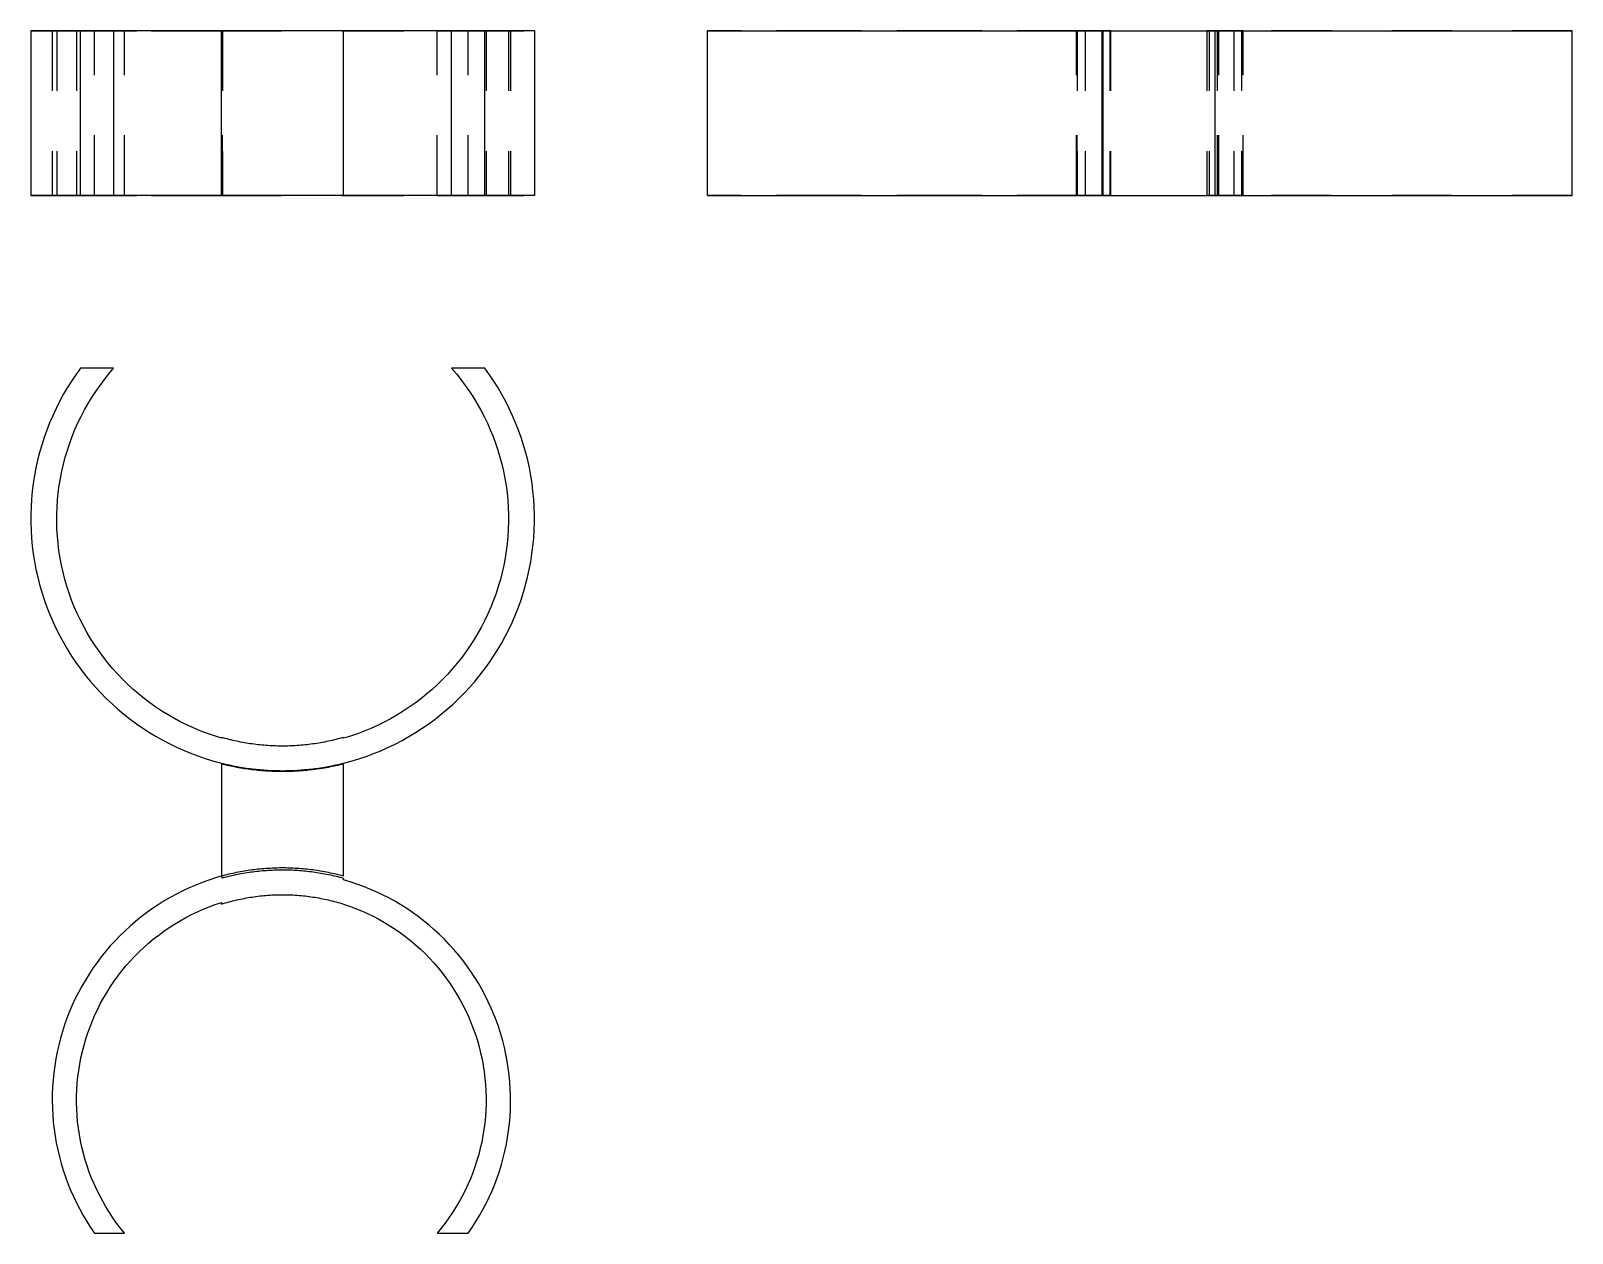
# Model space of a CAD drawing. Extents: x 0 to 2.56, y 0 to 2.
import ezdxf

# ---------------------------------------------------------------- set-up
doc = ezdxf.new("R2010")
doc.units = 0
doc.linetypes.add('HIDDEN', pattern=[0.071875, 0.047941, -0.023934])
for name, color, linetype in [('FRONT', 7, 'CONTINUOUS'), ('FRONT_HID', 7, 'HIDDEN'), ('LEFT', 7, 'CONTINUOUS'), ('LEFT_HID', 7, 'HIDDEN'), ('TOP', 7, 'CONTINUOUS')]:
    doc.layers.add(name, color=color, linetype=linetype)

msp = doc.modelspace()

# ---------------------------------------------------------------- linework, layer by layer
at = {"layer": 'FRONT'}
for p, q in [((0.082465, 1.998438), (0, 1.998438)), ((0, 1.998438), (0, 1.725)), ((0.082465, 1.725), (0.082465, 1.998438)), ((0.137728, 1.998438), (0.082465, 1.998438)), ((0.31684, 1.998438), (0.137728, 1.998438)), ((0.137728, 1.725), (0.137728, 1.998438)), ((0.519965, 1.998438), (0.31684, 1.998438)), ((0.31684, 1.725), (0.31684, 1.998438)), ((0.69957, 1.998438), (0.519965, 1.998438)), ((0.519965, 1.725), (0.519965, 1.998438)), ((0.519965, 1.725), (0.519965, 1.998438)), ((0.754833, 1.998438), (0.69957, 1.998438)), ((0.69957, 1.725), (0.69957, 1.998438)), ((0.754833, 1.725), (0.754833, 1.998438)), ((0.837298, 1.998438), (0.754833, 1.998438)), ((0.837298, 1.998438), (0.837298, 1.725)), ((0.082465, 1.725), (0, 1.725)), ((0.137728, 1.725), (0.082465, 1.725)), ((0.31684, 1.725), (0.137728, 1.725)), ((0.519965, 1.725), (0.31684, 1.725)), ((0.69957, 1.725), (0.519965, 1.725)), ((0.754833, 1.725), (0.69957, 1.725)), ((0.837298, 1.725), (0.754833, 1.725))]:
    msp.add_line(p, q, dxfattribs=at)
at = {"layer": 'FRONT_HID', "linetype": 'HIDDEN'}
for p, q in [((0, 1.998438), (0.31684, 1.998438)), ((0.318402, 1.998438), (0.035568, 1.998438)), ((0.035568, 1.998438), (0.105902, 1.998438)), ((0.035568, 1.998438), (0.035568, 1.725)), ((0.137728, 1.998438), (0.043131, 1.998438)), ((0.043131, 1.998438), (0.137728, 1.998438)), ((0.043131, 1.998438), (0.043131, 1.725)), ((0.155902, 1.998438), (0.076028, 1.998438)), ((0.076028, 1.998438), (0.31684, 1.998438)), ((0.076028, 1.998438), (0.076028, 1.725)), ((0.105902, 1.998438), (0.155902, 1.998438)), ((0.105902, 1.725), (0.105902, 1.998438)), ((0.155902, 1.725), (0.155902, 1.998438)), ((0.31684, 1.998438), (0.519965, 1.998438)), ((0.31684, 1.998438), (0.318402, 1.998438)), ((0.318402, 1.998438), (0.31684, 1.998438)), ((0.31684, 1.998438), (0.519965, 1.998438)), ((0.317333, 1.998438), (0.31684, 1.998438)), ((0.31684, 1.998438), (0.317333, 1.998438)), ((0.519965, 1.998438), (0.318402, 1.998438)), ((0.318402, 1.998438), (0.318402, 1.725)), ((0.318402, 1.725), (0.318402, 1.998438)), ((0.519965, 1.998438), (0.756858, 1.998438)), ((0.797615, 1.998438), (0.519965, 1.998438)), ((0.519965, 1.998438), (0.837298, 1.998438)), ((0.756858, 1.998438), (0.675393, 1.998438)), ((0.675393, 1.725), (0.675393, 1.998438)), ((0.675393, 1.998438), (0.727202, 1.998438)), ((0.69957, 1.998438), (0.794168, 1.998438)), ((0.794168, 1.998438), (0.69957, 1.998438)), ((0.727202, 1.725), (0.727202, 1.998438)), ((0.727202, 1.998438), (0.797615, 1.998438)), ((0.756858, 1.998438), (0.756858, 1.725)), ((0.794168, 1.998438), (0.794168, 1.725)), ((0.797615, 1.998438), (0.797615, 1.725)), ((0, 1.725), (0.31684, 1.725)), ((0.318402, 1.725), (0.035568, 1.725)), ((0.035568, 1.725), (0.105902, 1.725)), ((0.137728, 1.725), (0.043131, 1.725)), ((0.043131, 1.725), (0.137728, 1.725)), ((0.155902, 1.725), (0.076028, 1.725)), ((0.076028, 1.725), (0.31684, 1.725)), ((0.105902, 1.725), (0.155902, 1.725)), ((0.31684, 1.725), (0.519965, 1.725)), ((0.31684, 1.725), (0.318402, 1.725)), ((0.318402, 1.725), (0.31684, 1.725)), ((0.31684, 1.725), (0.519965, 1.725)), ((0.317333, 1.725), (0.31684, 1.725)), ((0.31684, 1.725), (0.317333, 1.725)), ((0.519965, 1.725), (0.318402, 1.725)), ((0.519965, 1.725), (0.756858, 1.725)), ((0.797615, 1.725), (0.519965, 1.725)), ((0.519965, 1.725), (0.837298, 1.725)), ((0.756858, 1.725), (0.675393, 1.725)), ((0.675393, 1.725), (0.727202, 1.725)), ((0.69957, 1.725), (0.794168, 1.725)), ((0.794168, 1.725), (0.69957, 1.725)), ((0.727202, 1.725), (0.797615, 1.725))]:
    msp.add_line(p, q, dxfattribs=at)
at = {"layer": 'LEFT'}
for p, q in [((1.124798, 1.998438), (1.780924, 1.998438)), ((1.124798, 1.725), (1.124798, 1.998438)), ((1.780924, 1.998438), (1.780924, 1.725)), ((1.780924, 1.998438), (1.781048, 1.998438)), ((1.781048, 1.998438), (1.782529, 1.998438)), ((1.781048, 1.725), (1.781048, 1.998438)), ((1.782529, 1.725), (1.782529, 1.998438)), ((1.782529, 1.998438), (1.968548, 1.998438)), ((1.968548, 1.998438), (2.562298, 1.998438)), ((1.968548, 1.725), (1.968548, 1.998438)), ((2.562298, 1.725), (2.562298, 1.998438)), ((1.124798, 1.725), (1.780924, 1.725)), ((1.780924, 1.725), (1.781048, 1.725)), ((1.781048, 1.725), (1.782529, 1.725)), ((1.782529, 1.725), (1.968548, 1.725)), ((1.968548, 1.725), (2.562298, 1.725))]:
    msp.add_line(p, q, dxfattribs=at)
at = {"layer": 'LEFT_HID', "linetype": 'HIDDEN'}
for p, q in [((1.781048, 1.998438), (1.124798, 1.998438)), ((1.124798, 1.998438), (1.739601, 1.998438)), ((1.739459, 1.998438), (1.124798, 1.998438)), ((1.739601, 1.998438), (1.738285, 1.998438)), ((1.738285, 1.998438), (1.752714, 1.998438)), ((1.752714, 1.998438), (1.738285, 1.998438)), ((1.738285, 1.998438), (1.739459, 1.998438)), ((1.738285, 1.725), (1.738285, 1.998438)), ((1.738285, 1.725), (1.738285, 1.998438)), ((1.739601, 1.998438), (1.739459, 1.998438)), ((1.739459, 1.998438), (1.739459, 1.725)), ((1.739459, 1.998438), (1.780924, 1.998438)), ((1.739601, 1.998438), (1.781048, 1.998438)), ((1.781048, 1.998438), (1.739601, 1.998438)), ((1.739601, 1.725), (1.739601, 1.998438)), ((1.752714, 1.998438), (1.752714, 1.725)), ((1.793575, 1.998438), (1.781048, 1.998438)), ((1.782529, 1.998438), (1.795055, 1.998438)), ((1.795055, 1.998438), (1.782529, 1.998438)), ((1.782529, 1.998438), (1.793575, 1.998438)), ((1.793575, 1.998438), (1.793575, 1.725)), ((1.795055, 1.998438), (1.795055, 1.725)), ((1.968548, 1.998438), (1.954754, 1.998438)), ((1.954754, 1.998438), (1.968548, 1.998438)), ((1.954754, 1.998438), (1.954754, 1.725)), ((1.97266, 1.998438), (1.958866, 1.998438)), ((1.958866, 1.998438), (1.972231, 1.998438)), ((1.958866, 1.998438), (1.958866, 1.725)), ((1.972231, 1.998438), (1.968548, 1.998438)), ((2.012298, 1.998438), (1.972231, 1.998438)), ((1.972231, 1.998438), (1.972231, 1.725)), ((1.972231, 1.998438), (1.97266, 1.998438)), ((1.975127, 1.998438), (1.97266, 1.998438)), ((1.97266, 1.725), (1.97266, 1.998438)), ((1.97266, 1.998438), (2.012789, 1.998438)), ((2.562298, 1.998438), (1.975127, 1.998438)), ((2.015423, 1.998438), (1.975127, 1.998438)), ((1.975127, 1.725), (1.975127, 1.998438)), ((2.015423, 1.998438), (1.99972, 1.998438)), ((1.99972, 1.998438), (2.015423, 1.998438)), ((1.99972, 1.998438), (1.99972, 1.725)), ((2.012789, 1.998438), (2.012298, 1.998438)), ((2.012789, 1.998438), (2.012789, 1.725)), ((2.012789, 1.998438), (2.015423, 1.998438)), ((2.562298, 1.998438), (2.012789, 1.998438)), ((2.015423, 1.998438), (2.562298, 1.998438)), ((2.015423, 1.725), (2.015423, 1.998438)), ((2.015423, 1.725), (2.015423, 1.998438)), ((1.781048, 1.725), (1.124798, 1.725)), ((1.124798, 1.725), (1.739601, 1.725)), ((1.739459, 1.725), (1.124798, 1.725)), ((1.739601, 1.725), (1.738285, 1.725)), ((1.738285, 1.725), (1.752714, 1.725)), ((1.752714, 1.725), (1.738285, 1.725)), ((1.738285, 1.725), (1.739459, 1.725)), ((1.739601, 1.725), (1.739459, 1.725)), ((1.739459, 1.725), (1.780924, 1.725)), ((1.739601, 1.725), (1.781048, 1.725)), ((1.781048, 1.725), (1.739601, 1.725)), ((1.793575, 1.725), (1.781048, 1.725)), ((1.782529, 1.725), (1.795055, 1.725)), ((1.795055, 1.725), (1.782529, 1.725)), ((1.782529, 1.725), (1.793575, 1.725)), ((1.968548, 1.725), (1.954754, 1.725)), ((1.954754, 1.725), (1.968548, 1.725)), ((1.97266, 1.725), (1.958866, 1.725)), ((1.958866, 1.725), (1.972231, 1.725)), ((1.972231, 1.725), (1.968548, 1.725)), ((2.012298, 1.725), (1.972231, 1.725)), ((1.972231, 1.725), (1.97266, 1.725)), ((1.975127, 1.725), (1.97266, 1.725)), ((1.97266, 1.725), (2.012789, 1.725)), ((2.562298, 1.725), (1.975127, 1.725)), ((2.015423, 1.725), (1.975127, 1.725)), ((2.015423, 1.725), (1.99972, 1.725)), ((1.99972, 1.725), (2.015423, 1.725)), ((2.012789, 1.725), (2.012298, 1.725)), ((2.012789, 1.725), (2.015423, 1.725)), ((2.562298, 1.725), (2.012789, 1.725)), ((2.015423, 1.725), (2.562298, 1.725))]:
    msp.add_line(p, q, dxfattribs=at)
at = {"layer": 'TOP'}
for p, q in [((0.082417, 1.4375), (0.074805, 1.426894)), ((0.13768, 1.4375), (0.082417, 1.4375)), ((0.129828, 1.428293), (0.13768, 1.4375)), ((0.754785, 1.4375), (0.699522, 1.4375)), ((0.699522, 1.4375), (0.707379, 1.428286)), ((0.762402, 1.426887), (0.754785, 1.4375)), ((0.067528, 1.416056), (0.060591, 1.404997)), ((0.074805, 1.426894), (0.067528, 1.416056)), ((0.115026, 1.40915), (0.122274, 1.418839)), ((0.122274, 1.418839), (0.129828, 1.428293)), ((0.707379, 1.428286), (0.714938, 1.418826)), ((0.714938, 1.418826), (0.722191, 1.40913)), ((0.769684, 1.416042), (0.762402, 1.426887)), ((0.776624, 1.404976), (0.769684, 1.416042)), ((0.054002, 1.393727), (0.047768, 1.382257)), ((0.060591, 1.404997), (0.054002, 1.393727)), ((0.095187, 1.378763), (0.101475, 1.389101)), ((0.101475, 1.389101), (0.108091, 1.399234)), ((0.108091, 1.399234), (0.115026, 1.40915)), ((0.722191, 1.40913), (0.72913, 1.399207)), ((0.72913, 1.399207), (0.735749, 1.389067)), ((0.735749, 1.389067), (0.74204, 1.378721)), ((0.783216, 1.393698), (0.776624, 1.404976)), ((0.789453, 1.382221), (0.783216, 1.393698)), ((0.036385, 1.358763), (0.031248, 1.346761)), ((0.041893, 1.370598), (0.036385, 1.358763)), ((0.047768, 1.382257), (0.041893, 1.370598)), ((0.083615, 1.357511), (0.089232, 1.368229)), ((0.089232, 1.368229), (0.095187, 1.378763)), ((0.74204, 1.378721), (0.747998, 1.368179)), ((0.747998, 1.368179), (0.753616, 1.357453)), ((0.79533, 1.370555), (0.789453, 1.382221)), ((0.800841, 1.358711), (0.79533, 1.370555)), ((0.805979, 1.346702), (0.800841, 1.358711)), ((0.026487, 1.334606), (0.022107, 1.322308)), ((0.031248, 1.346761), (0.026487, 1.334606)), ((0.068858, 1.324357), (0.073424, 1.335564)), ((0.073424, 1.335564), (0.078344, 1.346619)), ((0.078344, 1.346619), (0.083615, 1.357511)), ((0.753616, 1.357453), (0.758889, 1.346552)), ((0.758889, 1.346552), (0.763811, 1.335489)), ((0.763811, 1.335489), (0.768377, 1.324274)), ((0.810741, 1.334538), (0.805979, 1.346702)), ((0.815122, 1.322231), (0.810741, 1.334538)), ((0.018112, 1.309879), (0.014506, 1.297332)), ((0.022107, 1.322308), (0.018112, 1.309879)), ((0.060812, 1.301536), (0.064653, 1.313011)), ((0.064653, 1.313011), (0.068858, 1.324357)), ((0.768377, 1.324274), (0.772582, 1.312918)), ((0.772582, 1.312918), (0.776423, 1.301435)), ((0.819117, 1.309794), (0.815122, 1.322231)), ((0.822722, 1.297239), (0.819117, 1.309794)), ((0.011292, 1.284679), (0.008474, 1.271932)), ((0.014506, 1.297332), (0.011292, 1.284679)), ((0.054238, 1.278248), (0.057339, 1.289944)), ((0.057339, 1.289944), (0.060812, 1.301536)), ((0.776423, 1.301435), (0.779895, 1.289834)), ((0.779895, 1.289834), (0.782994, 1.278129)), ((0.825935, 1.284577), (0.822722, 1.297239)), ((0.828751, 1.271822), (0.825935, 1.284577)), ((0.006054, 1.259104), (0.004036, 1.246206)), ((0.008474, 1.271932), (0.006054, 1.259104)), ((0.049163, 1.254587), (0.051512, 1.266458)), ((0.051512, 1.266458), (0.054238, 1.278248)), ((0.782994, 1.278129), (0.785718, 1.26633)), ((0.785718, 1.26633), (0.788064, 1.254451)), ((0.831169, 1.258985), (0.828751, 1.271822)), ((0.833185, 1.246078), (0.831169, 1.258985)), ((0.002419, 1.233252), (0.001207, 1.220254)), ((0.004036, 1.246206), (0.002419, 1.233252)), ((0.044406, 1.218611), (0.045609, 1.230652)), ((0.045609, 1.230652), (0.047195, 1.242648)), ((0.047195, 1.242648), (0.049163, 1.254587)), ((0.788064, 1.254451), (0.790029, 1.242503)), ((0.790029, 1.242503), (0.791612, 1.230498)), ((0.791612, 1.230498), (0.79281, 1.218448)), ((0.834798, 1.233116), (0.833185, 1.246078)), ((0.836007, 1.220109), (0.834798, 1.233116)), ((0.000401, 1.207224), (0, 1.194175)), ((0.001207, 1.220254), (0.000401, 1.207224)), ((0.043157, 1.194445), (0.043588, 1.206538)), ((0.043588, 1.206538), (0.044406, 1.218611)), ((0.79281, 1.218448), (0.793623, 1.206367)), ((0.793623, 1.206367), (0.794049, 1.194266)), ((0.836809, 1.207071), (0.836007, 1.220109)), ((0.837205, 1.194014), (0.836809, 1.207071)), ((0, 1.194175), (0.000006, 1.181121)), ((0.000006, 1.181121), (0.000419, 1.168072)), ((0.043111, 1.182344), (0.043157, 1.194445)), ((0.043452, 1.170248), (0.043111, 1.182344)), ((0.794089, 1.182157), (0.793742, 1.170053)), ((0.794049, 1.194266), (0.794089, 1.182157)), ((0.836776, 1.167895), (0.837194, 1.180951)), ((0.837194, 1.180951), (0.837205, 1.194014)), ((0.000419, 1.168072), (0.001237, 1.155043)), ((0.001237, 1.155043), (0.002461, 1.142046)), ((0.044178, 1.158169), (0.043452, 1.170248)), ((0.04529, 1.14612), (0.044178, 1.158169)), ((0.793009, 1.157966), (0.79189, 1.145909)), ((0.793742, 1.170053), (0.793009, 1.157966)), ((0.83472, 1.141853), (0.835951, 1.154858)), ((0.835951, 1.154858), (0.836776, 1.167895)), ((0.002461, 1.142046), (0.00409, 1.129093)), ((0.00409, 1.129093), (0.006121, 1.116198)), ((0.046786, 1.134112), (0.04529, 1.14612)), ((0.048664, 1.122158), (0.046786, 1.134112)), ((0.790386, 1.133894), (0.7885, 1.121933)), ((0.79189, 1.145909), (0.790386, 1.133894)), ((0.831046, 1.115991), (0.833084, 1.128893)), ((0.833084, 1.128893), (0.83472, 1.141853)), ((0.006121, 1.116198), (0.008552, 1.103371)), ((0.008552, 1.103371), (0.011382, 1.090627)), ((0.050923, 1.11027), (0.048664, 1.122158)), ((0.05356, 1.09846), (0.050923, 1.11027)), ((0.786232, 1.110039), (0.783585, 1.098222)), ((0.7885, 1.121933), (0.786232, 1.110039)), ((0.825768, 1.090407), (0.828606, 1.103158)), ((0.828606, 1.103158), (0.831046, 1.115991)), ((0.011382, 1.090627), (0.014607, 1.077977)), ((0.014607, 1.077977), (0.018225, 1.065433)), ((0.056573, 1.086741), (0.05356, 1.09846)), ((0.059958, 1.075123), (0.056573, 1.086741)), ((0.780563, 1.086497), (0.777167, 1.074874)), ((0.783585, 1.098222), (0.780563, 1.086497)), ((0.818907, 1.065202), (0.822534, 1.077751)), ((0.822534, 1.077751), (0.825768, 1.090407)), ((0.018225, 1.065433), (0.022231, 1.053009)), ((0.022231, 1.053009), (0.026623, 1.040715)), ((0.063713, 1.06362), (0.059958, 1.075123)), ((0.067832, 1.052242), (0.063713, 1.06362)), ((0.072313, 1.041001), (0.067832, 1.052242)), ((0.769272, 1.051983), (0.76478, 1.040738)), ((0.773402, 1.063365), (0.769272, 1.051983)), ((0.777167, 1.074874), (0.773402, 1.063365)), ((0.810489, 1.040473), (0.814891, 1.052772)), ((0.814891, 1.052772), (0.818907, 1.065202)), ((0.026623, 1.040715), (0.031395, 1.028564)), ((0.031395, 1.028564), (0.036543, 1.016567)), ((0.07715, 1.029909), (0.072313, 1.041001)), ((0.082339, 1.018978), (0.07715, 1.029909)), ((0.759931, 1.029642), (0.75473, 1.018707)), ((0.76478, 1.040738), (0.759931, 1.029642)), ((0.800547, 1.016316), (0.805706, 1.028317)), ((0.805706, 1.028317), (0.810489, 1.040473)), ((0.036543, 1.016567), (0.042063, 1.004736)), ((0.042063, 1.004736), (0.047948, 0.993083)), ((0.087874, 1.008217), (0.082339, 1.018978)), ((0.09375, 0.997639), (0.087874, 1.008217)), ((0.749182, 1.007944), (0.743294, 0.997363)), ((0.75473, 1.018707), (0.749182, 1.007944)), ((0.789119, 0.992826), (0.795016, 1.004482)), ((0.795016, 1.004482), (0.800547, 1.016316)), ((0.047948, 0.993083), (0.054193, 0.981619)), ((0.054193, 0.981619), (0.060793, 0.970356)), ((0.09996, 0.987253), (0.09375, 0.997639)), ((0.106499, 0.977071), (0.09996, 0.987253)), ((0.11336, 0.967103), (0.106499, 0.977071)), ((0.730518, 0.976793), (0.723644, 0.966825)), ((0.73707, 0.986976), (0.730518, 0.976793)), ((0.743294, 0.997363), (0.73707, 0.986976)), ((0.776251, 0.970093), (0.782862, 0.981359)), ((0.782862, 0.981359), (0.789119, 0.992826)), ((0.060793, 0.970356), (0.067739, 0.959303)), ((0.067739, 0.959303), (0.075027, 0.948471)), ((0.075027, 0.948471), (0.082648, 0.937872)), ((0.120535, 0.957359), (0.11336, 0.967103)), ((0.128017, 0.94785), (0.120535, 0.957359)), ((0.716456, 0.957081), (0.708959, 0.947571)), ((0.723644, 0.966825), (0.716456, 0.957081)), ((0.754357, 0.937607), (0.761991, 0.948206)), ((0.761991, 0.948206), (0.769291, 0.959039)), ((0.769291, 0.959039), (0.776251, 0.970093)), ((0.082648, 0.937872), (0.090596, 0.927516)), ((0.090596, 0.927516), (0.098863, 0.917412)), ((0.135799, 0.938583), (0.128017, 0.94785)), ((0.143873, 0.92957), (0.135799, 0.938583)), ((0.152231, 0.920819), (0.143873, 0.92957)), ((0.693075, 0.929295), (0.684703, 0.920546)), ((0.701163, 0.938306), (0.693075, 0.929295)), ((0.708959, 0.947571), (0.701163, 0.938306)), ((0.738116, 0.917147), (0.746396, 0.92725)), ((0.746396, 0.92725), (0.754357, 0.937607)), ((0.098863, 0.917412), (0.10744, 0.90757)), ((0.10744, 0.90757), (0.116319, 0.898)), ((0.116319, 0.898), (0.125493, 0.888712)), ((0.160863, 0.912339), (0.152231, 0.920819)), ((0.169762, 0.90414), (0.160863, 0.912339)), ((0.178918, 0.896228), (0.169762, 0.90414)), ((0.667142, 0.903874), (0.657972, 0.895967)), ((0.676056, 0.91207), (0.667142, 0.903874)), ((0.684703, 0.920546), (0.676056, 0.91207)), ((0.711445, 0.888452), (0.720632, 0.897738)), ((0.720632, 0.897738), (0.729525, 0.907306)), ((0.729525, 0.907306), (0.738116, 0.917147)), ((0.125493, 0.888712), (0.134951, 0.879713)), ((0.134951, 0.879713), (0.144684, 0.871014)), ((0.188322, 0.888613), (0.178918, 0.896228)), ((0.197964, 0.881302), (0.188322, 0.888613)), ((0.207835, 0.874302), (0.197964, 0.881302)), ((0.217924, 0.867621), (0.207835, 0.874302)), ((0.629011, 0.874058), (0.618907, 0.867384)), ((0.638896, 0.881051), (0.629011, 0.874058)), ((0.648553, 0.888357), (0.638896, 0.881051)), ((0.657972, 0.895967), (0.648553, 0.888357)), ((0.692225, 0.87076), (0.701973, 0.879456)), ((0.701973, 0.879456), (0.711445, 0.888452)), ((0.144684, 0.871014), (0.154684, 0.862622)), ((0.154684, 0.862622), (0.16494, 0.854545)), ((0.16494, 0.854545), (0.175443, 0.846791)), ((0.175443, 0.846791), (0.186183, 0.839369)), ((0.228221, 0.861265), (0.217924, 0.867621)), ((0.238716, 0.855241), (0.228221, 0.861265)), ((0.249398, 0.849555), (0.238716, 0.855241)), ((0.260256, 0.844214), (0.249398, 0.849555)), ((0.587391, 0.849344), (0.576519, 0.844012)), ((0.598087, 0.855021), (0.587391, 0.849344)), ((0.608596, 0.861036), (0.598087, 0.855021)), ((0.618907, 0.867384), (0.608596, 0.861036)), ((0.650671, 0.839136), (0.661424, 0.846552)), ((0.661424, 0.846552), (0.671941, 0.8543)), ((0.671941, 0.8543), (0.682211, 0.862372)), ((0.682211, 0.862372), (0.692225, 0.87076)), ((0.186183, 0.839369), (0.197148, 0.832284)), ((0.197148, 0.832284), (0.208328, 0.825545)), ((0.208328, 0.825545), (0.219713, 0.819157)), ((0.271278, 0.839221), (0.260256, 0.844214)), ((0.282455, 0.834583), (0.271278, 0.839221)), ((0.293774, 0.830304), (0.282455, 0.834583)), ((0.305223, 0.826388), (0.293774, 0.830304)), ((0.316792, 0.82284), (0.305223, 0.826388)), ((0.319934, 0.823117), (0.316792, 0.824013)), ((0.316792, 0.824013), (0.316792, 0.82284)), ((0.323084, 0.822249), (0.319934, 0.823117)), ((0.326242, 0.82141), (0.323084, 0.822249)), ((0.329407, 0.820599), (0.326242, 0.82141)), ((0.332579, 0.819816), (0.329407, 0.820599)), ((0.507302, 0.820599), (0.50413, 0.819816)), ((0.510467, 0.82141), (0.507302, 0.820599)), ((0.513625, 0.822249), (0.510467, 0.82141)), ((0.516775, 0.823117), (0.513625, 0.822249)), ((0.519917, 0.824013), (0.516775, 0.823117)), ((0.531498, 0.826232), (0.519917, 0.822697)), ((0.519917, 0.822697), (0.519917, 0.824013)), ((0.542961, 0.830136), (0.531498, 0.826232)), ((0.554293, 0.834403), (0.542961, 0.830136)), ((0.565483, 0.83903), (0.554293, 0.834403)), ((0.576519, 0.844012), (0.565483, 0.83903)), ((0.617098, 0.818946), (0.628497, 0.825326)), ((0.628497, 0.825326), (0.639691, 0.832058)), ((0.639691, 0.832058), (0.650671, 0.839136)), ((0.219713, 0.819157), (0.231292, 0.813126)), ((0.231292, 0.813126), (0.243052, 0.807459)), ((0.243052, 0.807459), (0.254984, 0.802161)), ((0.254984, 0.802161), (0.267074, 0.797238)), ((0.267074, 0.797238), (0.279312, 0.792693)), ((0.335759, 0.819062), (0.332579, 0.819816)), ((0.338944, 0.818336), (0.335759, 0.819062)), ((0.342136, 0.817638), (0.338944, 0.818336)), ((0.345335, 0.81697), (0.342136, 0.817638)), ((0.348539, 0.81633), (0.345335, 0.81697)), ((0.351749, 0.815719), (0.348539, 0.81633)), ((0.354964, 0.815136), (0.351749, 0.815719)), ((0.358184, 0.814583), (0.354964, 0.815136)), ((0.361409, 0.814058), (0.358184, 0.814583)), ((0.364638, 0.813562), (0.361409, 0.814058)), ((0.367872, 0.813095), (0.364638, 0.813562)), ((0.37111, 0.812658), (0.367872, 0.813095)), ((0.374352, 0.812249), (0.37111, 0.812658)), ((0.377597, 0.811869), (0.374352, 0.812249)), ((0.380846, 0.811518), (0.377597, 0.811869)), ((0.384097, 0.811197), (0.380846, 0.811518)), ((0.387352, 0.810904), (0.384097, 0.811197)), ((0.390608, 0.810641), (0.387352, 0.810904)), ((0.393867, 0.810407), (0.390608, 0.810641)), ((0.397128, 0.810202), (0.393867, 0.810407)), ((0.400391, 0.810027), (0.397128, 0.810202)), ((0.403655, 0.80988), (0.400391, 0.810027)), ((0.40692, 0.809763), (0.403655, 0.80988)), ((0.410187, 0.809676), (0.40692, 0.809763)), ((0.413454, 0.809617), (0.410187, 0.809676)), ((0.416721, 0.809588), (0.413454, 0.809617)), ((0.419988, 0.809588), (0.416721, 0.809588)), ((0.423256, 0.809617), (0.419988, 0.809588)), ((0.426522, 0.809676), (0.423256, 0.809617)), ((0.429789, 0.809763), (0.426522, 0.809676)), ((0.433054, 0.80988), (0.429789, 0.809763)), ((0.436318, 0.810027), (0.433054, 0.80988)), ((0.439581, 0.810202), (0.436318, 0.810027)), ((0.442842, 0.810407), (0.439581, 0.810202)), ((0.446101, 0.810641), (0.442842, 0.810407)), ((0.449358, 0.810904), (0.446101, 0.810641)), ((0.452612, 0.811197), (0.449358, 0.810904)), ((0.455863, 0.811518), (0.452612, 0.811197)), ((0.459112, 0.811869), (0.455863, 0.811518)), ((0.462357, 0.812249), (0.459112, 0.811869)), ((0.465599, 0.812658), (0.462357, 0.812249)), ((0.468837, 0.813095), (0.465599, 0.812658)), ((0.472071, 0.813562), (0.468837, 0.813095)), ((0.4753, 0.814058), (0.472071, 0.813562)), ((0.478525, 0.814583), (0.4753, 0.814058)), ((0.481746, 0.815136), (0.478525, 0.814583)), ((0.484961, 0.815719), (0.481746, 0.815136)), ((0.48817, 0.81633), (0.484961, 0.815719)), ((0.491374, 0.81697), (0.48817, 0.81633)), ((0.494573, 0.817638), (0.491374, 0.81697)), ((0.497765, 0.818336), (0.494573, 0.817638)), ((0.500951, 0.819062), (0.497765, 0.818336)), ((0.50413, 0.819816), (0.500951, 0.819062)), ((0.557433, 0.792531), (0.569684, 0.797065)), ((0.569684, 0.797065), (0.581788, 0.801978)), ((0.581788, 0.801978), (0.593732, 0.807266)), ((0.593732, 0.807266), (0.605506, 0.812924)), ((0.605506, 0.812924), (0.617098, 0.818946)), ((0.279312, 0.792693), (0.291686, 0.788531)), ((0.291686, 0.788531), (0.304183, 0.784757)), ((0.304183, 0.784757), (0.316792, 0.781374)), ((0.316792, 0.781374), (0.316792, 0.78125)), ((0.316792, 0.78125), (0.319954, 0.780471)), ((0.319954, 0.778991), (0.316792, 0.77977)), ((0.316792, 0.77977), (0.316792, 0.59375)), ((0.319954, 0.780471), (0.323123, 0.779717)), ((0.323123, 0.778236), (0.319954, 0.778991)), ((0.323123, 0.779717), (0.326297, 0.778987)), ((0.326297, 0.777507), (0.323123, 0.778236)), ((0.326297, 0.778987), (0.329476, 0.778282)), ((0.329476, 0.776802), (0.326297, 0.777507)), ((0.329476, 0.778282), (0.332661, 0.777602)), ((0.332661, 0.776122), (0.329476, 0.776802)), ((0.332661, 0.777602), (0.335851, 0.776947)), ((0.335851, 0.775466), (0.332661, 0.776122)), ((0.335851, 0.776947), (0.339047, 0.776316)), ((0.339047, 0.774836), (0.335851, 0.775466)), ((0.339047, 0.776316), (0.342247, 0.775711)), ((0.342247, 0.774231), (0.339047, 0.774836)), ((0.342247, 0.775711), (0.345451, 0.77513)), ((0.345451, 0.77365), (0.342247, 0.774231)), ((0.345451, 0.77513), (0.34866, 0.774575)), ((0.34866, 0.773094), (0.345451, 0.77365)), ((0.34866, 0.774575), (0.351874, 0.774044)), ((0.351874, 0.772564), (0.34866, 0.773094)), ((0.351874, 0.774044), (0.355091, 0.773539)), ((0.355091, 0.772059), (0.351874, 0.772564)), ((0.355091, 0.773539), (0.358312, 0.773058)), ((0.358312, 0.771578), (0.355091, 0.772059)), ((0.358312, 0.773058), (0.361537, 0.772603)), ((0.361537, 0.771123), (0.358312, 0.771578)), ((0.361537, 0.772603), (0.364765, 0.772173)), ((0.364765, 0.770693), (0.361537, 0.771123)), ((0.364765, 0.772173), (0.367997, 0.771768)), ((0.367997, 0.770288), (0.364765, 0.770693)), ((0.367997, 0.771768), (0.371231, 0.771388)), ((0.371231, 0.769908), (0.367997, 0.770288)), ((0.371231, 0.771388), (0.374469, 0.771034)), ((0.374469, 0.769553), (0.371231, 0.769908)), ((0.374469, 0.771034), (0.377709, 0.770704)), ((0.377709, 0.769224), (0.374469, 0.769553)), ((0.377709, 0.770704), (0.380951, 0.7704)), ((0.380951, 0.76892), (0.377709, 0.769224)), ((0.380951, 0.7704), (0.384196, 0.770122)), ((0.384196, 0.768641), (0.380951, 0.76892)), ((0.384196, 0.770122), (0.387443, 0.769868)), ((0.387443, 0.769868), (0.390692, 0.76964)), ((0.390692, 0.76964), (0.393942, 0.769437)), ((0.393942, 0.769437), (0.397194, 0.769259)), ((0.397194, 0.769259), (0.400448, 0.769107)), ((0.400448, 0.769107), (0.403702, 0.76898)), ((0.403702, 0.76898), (0.406957, 0.768879)), ((0.406957, 0.768879), (0.410213, 0.768803)), ((0.410213, 0.768803), (0.413469, 0.768752)), ((0.413469, 0.768752), (0.416726, 0.768727)), ((0.416726, 0.768727), (0.419983, 0.768727)), ((0.419983, 0.768727), (0.42324, 0.768752)), ((0.42324, 0.768752), (0.426496, 0.768803)), ((0.426496, 0.768803), (0.429752, 0.768879)), ((0.429752, 0.768879), (0.433007, 0.76898)), ((0.433007, 0.76898), (0.436262, 0.769107)), ((0.436262, 0.769107), (0.439515, 0.769259)), ((0.439515, 0.769259), (0.442767, 0.769437)), ((0.442767, 0.769437), (0.446017, 0.76964)), ((0.446017, 0.76964), (0.449266, 0.769868)), ((0.449266, 0.769868), (0.452513, 0.770122)), ((0.452513, 0.770122), (0.455758, 0.7704)), ((0.455758, 0.76892), (0.452513, 0.768641)), ((0.455758, 0.7704), (0.459, 0.770704)), ((0.459, 0.769224), (0.455758, 0.76892)), ((0.459, 0.770704), (0.46224, 0.771034)), ((0.46224, 0.769553), (0.459, 0.769224)), ((0.46224, 0.771034), (0.465478, 0.771388)), ((0.465478, 0.769908), (0.46224, 0.769553)), ((0.465478, 0.771388), (0.468712, 0.771768)), ((0.468712, 0.770288), (0.465478, 0.769908)), ((0.468712, 0.771768), (0.471944, 0.772173)), ((0.471944, 0.770693), (0.468712, 0.770288)), ((0.471944, 0.772173), (0.475172, 0.772603)), ((0.475172, 0.771123), (0.471944, 0.770693)), ((0.475172, 0.772603), (0.478397, 0.773058)), ((0.478397, 0.771578), (0.475172, 0.771123)), ((0.478397, 0.773058), (0.481618, 0.773539)), ((0.481618, 0.772059), (0.478397, 0.771578)), ((0.481618, 0.773539), (0.484836, 0.774044)), ((0.484836, 0.772564), (0.481618, 0.772059)), ((0.484836, 0.774044), (0.488049, 0.774575)), ((0.488049, 0.773094), (0.484836, 0.772564)), ((0.488049, 0.774575), (0.491258, 0.77513)), ((0.491258, 0.77365), (0.488049, 0.773094)), ((0.491258, 0.77513), (0.494463, 0.775711)), ((0.494463, 0.774231), (0.491258, 0.77365)), ((0.494463, 0.775711), (0.497663, 0.776316)), ((0.497663, 0.774836), (0.494463, 0.774231)), ((0.497663, 0.776316), (0.500858, 0.776947)), ((0.500858, 0.775466), (0.497663, 0.774836)), ((0.500858, 0.776947), (0.504048, 0.777602)), ((0.504048, 0.776122), (0.500858, 0.775466)), ((0.504048, 0.777602), (0.507233, 0.778282)), ((0.507233, 0.776802), (0.504048, 0.776122)), ((0.507233, 0.778282), (0.510413, 0.778987)), ((0.510413, 0.777507), (0.507233, 0.776802)), ((0.510413, 0.778987), (0.513587, 0.779717)), ((0.513587, 0.778236), (0.510413, 0.777507)), ((0.513587, 0.779717), (0.516755, 0.780471)), ((0.516755, 0.778991), (0.513587, 0.778236)), ((0.516755, 0.780471), (0.519917, 0.78125)), ((0.519917, 0.77977), (0.516755, 0.778991)), ((0.519917, 0.78125), (0.532538, 0.78462)), ((0.519917, 0.59375), (0.519917, 0.77977)), ((0.532538, 0.78462), (0.545047, 0.788382)), ((0.545047, 0.788382), (0.557433, 0.792531)), ((0.387443, 0.768388), (0.384196, 0.768641)), ((0.390692, 0.76816), (0.387443, 0.768388)), ((0.393942, 0.767957), (0.390692, 0.76816)), ((0.397194, 0.767779), (0.393942, 0.767957)), ((0.400448, 0.767627), (0.397194, 0.767779)), ((0.403702, 0.7675), (0.400448, 0.767627)), ((0.406957, 0.767399), (0.403702, 0.7675)), ((0.410213, 0.767322), (0.406957, 0.767399)), ((0.413469, 0.767272), (0.410213, 0.767322)), ((0.416726, 0.767246), (0.413469, 0.767272)), ((0.419983, 0.767246), (0.416726, 0.767246)), ((0.42324, 0.767272), (0.419983, 0.767246)), ((0.426496, 0.767322), (0.42324, 0.767272)), ((0.429752, 0.767399), (0.426496, 0.767322)), ((0.433007, 0.7675), (0.429752, 0.767399)), ((0.436262, 0.767627), (0.433007, 0.7675)), ((0.439515, 0.767779), (0.436262, 0.767627)), ((0.442767, 0.767957), (0.439515, 0.767779)), ((0.446017, 0.76816), (0.442767, 0.767957)), ((0.449266, 0.768388), (0.446017, 0.76816)), ((0.452513, 0.768641), (0.449266, 0.768388)), ((0.307109, 0.590454), (0.295968, 0.586818)), ((0.318355, 0.59375), (0.307109, 0.590454)), ((0.316792, 0.59375), (0.319941, 0.594607)), ((0.318355, 0.590067), (0.318355, 0.59375)), ((0.321482, 0.590904), (0.318355, 0.590067)), ((0.319941, 0.594607), (0.323098, 0.595437)), ((0.324617, 0.591714), (0.321482, 0.590904)), ((0.323098, 0.595437), (0.326261, 0.59624)), ((0.327759, 0.592498), (0.324617, 0.591714)), ((0.326261, 0.59624), (0.329431, 0.597016)), ((0.330907, 0.593255), (0.327759, 0.592498)), ((0.329431, 0.597016), (0.332608, 0.597764)), ((0.334062, 0.593985), (0.330907, 0.593255)), ((0.332608, 0.597764), (0.335791, 0.598485)), ((0.337223, 0.594689), (0.334062, 0.593985)), ((0.335791, 0.598485), (0.33898, 0.599179)), ((0.340389, 0.595365), (0.337223, 0.594689)), ((0.33898, 0.599179), (0.342175, 0.599846)), ((0.343561, 0.596015), (0.340389, 0.595365)), ((0.342175, 0.599846), (0.345375, 0.600485)), ((0.346739, 0.596637), (0.343561, 0.596015)), ((0.345375, 0.600485), (0.348581, 0.601097)), ((0.349922, 0.597232), (0.346739, 0.596637)), ((0.348581, 0.601097), (0.351792, 0.601681)), ((0.353109, 0.597801), (0.349922, 0.597232)), ((0.351792, 0.601681), (0.355008, 0.602238)), ((0.356302, 0.598342), (0.353109, 0.597801)), ((0.355008, 0.602238), (0.358229, 0.602767)), ((0.359499, 0.598856), (0.356302, 0.598342)), ((0.358229, 0.602767), (0.361454, 0.603269)), ((0.3627, 0.599343), (0.359499, 0.598856)), ((0.361454, 0.603269), (0.364683, 0.603742)), ((0.365905, 0.599803), (0.3627, 0.599343)), ((0.364683, 0.603742), (0.367916, 0.604189)), ((0.369114, 0.600235), (0.365905, 0.599803)), ((0.367916, 0.604189), (0.371152, 0.604607)), ((0.372327, 0.60064), (0.369114, 0.600235)), ((0.371152, 0.604607), (0.374393, 0.604998)), ((0.375543, 0.601018), (0.372327, 0.60064)), ((0.374393, 0.604998), (0.377636, 0.605361)), ((0.378762, 0.601368), (0.375543, 0.601018)), ((0.377636, 0.605361), (0.380883, 0.605696)), ((0.381983, 0.601691), (0.378762, 0.601368)), ((0.380883, 0.605696), (0.384132, 0.606003)), ((0.385208, 0.601987), (0.381983, 0.601691)), ((0.384132, 0.606003), (0.387384, 0.606282)), ((0.388435, 0.602255), (0.385208, 0.601987)), ((0.387384, 0.606282), (0.390638, 0.606534)), ((0.391664, 0.602495), (0.388435, 0.602255)), ((0.390638, 0.606534), (0.393894, 0.606757)), ((0.394895, 0.602709), (0.391664, 0.602495)), ((0.393894, 0.606757), (0.397151, 0.606953)), ((0.398127, 0.602894), (0.394895, 0.602709)), ((0.397151, 0.606953), (0.400411, 0.607121)), ((0.401361, 0.603053), (0.398127, 0.602894)), ((0.400411, 0.607121), (0.403672, 0.607261)), ((0.404597, 0.603183), (0.401361, 0.603053)), ((0.403672, 0.607261), (0.406933, 0.607373)), ((0.407833, 0.603287), (0.404597, 0.603183)), ((0.406933, 0.607373), (0.410196, 0.607456)), ((0.41107, 0.603362), (0.407833, 0.603287)), ((0.410196, 0.607456), (0.413459, 0.607512)), ((0.414308, 0.60341), (0.41107, 0.603362)), ((0.413459, 0.607512), (0.416723, 0.60754)), ((0.417546, 0.603431), (0.414308, 0.60341)), ((0.416723, 0.60754), (0.419986, 0.60754)), ((0.420784, 0.603424), (0.417546, 0.603431)), ((0.419986, 0.60754), (0.42325, 0.607512)), ((0.424021, 0.60339), (0.420784, 0.603424)), ((0.42325, 0.607512), (0.426513, 0.607456)), ((0.427259, 0.603328), (0.424021, 0.60339)), ((0.426513, 0.607456), (0.429776, 0.607373)), ((0.430496, 0.603238), (0.427259, 0.603328)), ((0.429776, 0.607373), (0.433038, 0.607261)), ((0.433731, 0.603121), (0.430496, 0.603238)), ((0.433038, 0.607261), (0.436298, 0.607121)), ((0.436966, 0.602977), (0.433731, 0.603121)), ((0.436298, 0.607121), (0.439558, 0.606953)), ((0.4402, 0.602805), (0.436966, 0.602977)), ((0.439558, 0.606953), (0.442816, 0.606757)), ((0.443431, 0.602605), (0.4402, 0.602805)), ((0.442816, 0.606757), (0.446072, 0.606534)), ((0.446662, 0.602378), (0.443431, 0.602605)), ((0.446072, 0.606534), (0.449326, 0.606282)), ((0.449889, 0.602124), (0.446662, 0.602378)), ((0.449326, 0.606282), (0.452577, 0.606003)), ((0.453115, 0.601842), (0.449889, 0.602124)), ((0.452577, 0.606003), (0.455827, 0.605696)), ((0.456338, 0.601533), (0.453115, 0.601842)), ((0.455827, 0.605696), (0.459073, 0.605361)), ((0.459559, 0.601196), (0.456338, 0.601533)), ((0.459073, 0.605361), (0.462316, 0.604998)), ((0.462776, 0.600832), (0.459559, 0.601196)), ((0.462316, 0.604998), (0.465557, 0.604607)), ((0.46599, 0.600441), (0.462776, 0.600832)), ((0.465557, 0.604607), (0.468793, 0.604189)), ((0.469201, 0.600022), (0.46599, 0.600441)), ((0.468793, 0.604189), (0.472026, 0.603742)), ((0.472408, 0.599576), (0.469201, 0.600022)), ((0.472026, 0.603742), (0.475256, 0.603269)), ((0.475612, 0.599103), (0.472408, 0.599576)), ((0.475256, 0.603269), (0.478481, 0.602767)), ((0.478811, 0.598602), (0.475612, 0.599103)), ((0.478481, 0.602767), (0.481701, 0.602238)), ((0.482005, 0.598075), (0.478811, 0.598602)), ((0.481701, 0.602238), (0.484917, 0.601681)), ((0.485195, 0.59752), (0.482005, 0.598075)), ((0.484917, 0.601681), (0.488128, 0.601097)), ((0.488381, 0.596938), (0.485195, 0.59752)), ((0.488128, 0.601097), (0.491334, 0.600485)), ((0.491561, 0.596329), (0.488381, 0.596938)), ((0.491334, 0.600485), (0.494534, 0.599846)), ((0.494736, 0.595693), (0.491561, 0.596329)), ((0.494534, 0.599846), (0.497729, 0.599179)), ((0.497905, 0.59503), (0.494736, 0.595693)), ((0.497729, 0.599179), (0.500918, 0.598485)), ((0.501069, 0.59434), (0.497905, 0.59503)), ((0.500918, 0.598485), (0.504101, 0.597764)), ((0.504227, 0.593623), (0.501069, 0.59434)), ((0.504101, 0.597764), (0.507278, 0.597016)), ((0.507378, 0.59288), (0.504227, 0.593623)), ((0.507278, 0.597016), (0.510448, 0.59624)), ((0.510523, 0.592109), (0.507378, 0.59288)), ((0.510448, 0.59624), (0.513611, 0.595437)), ((0.513661, 0.591312), (0.510523, 0.592109)), ((0.513611, 0.595437), (0.516768, 0.594607)), ((0.516793, 0.590488), (0.513661, 0.591312)), ((0.516768, 0.594607), (0.519917, 0.59375)), ((0.519917, 0.589638), (0.516793, 0.590488)), ((0.519917, 0.587171), (0.519917, 0.589638)), ((0.252663, 0.568944), (0.242201, 0.563663)), ((0.263281, 0.573904), (0.252663, 0.568944)), ((0.274044, 0.578539), (0.263281, 0.573904)), ((0.284943, 0.582845), (0.274044, 0.578539)), ((0.295968, 0.586818), (0.284943, 0.582845)), ((0.531007, 0.583868), (0.519917, 0.587171)), ((0.541991, 0.580229), (0.531007, 0.583868)), ((0.552859, 0.576259), (0.541991, 0.580229)), ((0.563602, 0.57196), (0.552859, 0.576259)), ((0.574209, 0.567336), (0.563602, 0.57196)), ((0.584671, 0.562393), (0.574209, 0.567336)), ((0.2021, 0.539441), (0.192558, 0.532638)), ((0.211845, 0.545951), (0.2021, 0.539441)), ((0.221783, 0.552161), (0.211845, 0.545951)), ((0.231904, 0.558067), (0.221783, 0.552161)), ((0.242201, 0.563663), (0.231904, 0.558067)), ((0.27681, 0.534062), (0.286621, 0.538388)), ((0.286621, 0.538388), (0.296561, 0.542407)), ((0.296561, 0.542407), (0.306621, 0.546116)), ((0.306621, 0.546116), (0.316792, 0.54951)), ((0.316792, 0.54951), (0.316792, 0.546875)), ((0.316792, 0.546875), (0.319919, 0.547849)), ((0.319919, 0.547849), (0.323056, 0.548792)), ((0.323056, 0.548792), (0.326201, 0.549705)), ((0.326201, 0.549705), (0.329356, 0.550587)), ((0.329356, 0.550587), (0.332518, 0.551439)), ((0.332518, 0.551439), (0.335689, 0.552259)), ((0.335689, 0.552259), (0.338868, 0.553049)), ((0.338868, 0.553049), (0.342054, 0.553808)), ((0.342054, 0.553808), (0.345248, 0.554535)), ((0.345248, 0.554535), (0.348448, 0.555232)), ((0.348448, 0.555232), (0.351655, 0.555897)), ((0.351655, 0.555897), (0.354869, 0.556531)), ((0.354869, 0.556531), (0.358088, 0.557134)), ((0.358088, 0.557134), (0.361313, 0.557705)), ((0.361313, 0.557705), (0.364544, 0.558245)), ((0.364544, 0.558245), (0.367779, 0.558753)), ((0.367779, 0.558753), (0.37102, 0.55923)), ((0.37102, 0.55923), (0.374265, 0.559675)), ((0.374265, 0.559675), (0.377514, 0.560089)), ((0.377514, 0.560089), (0.380767, 0.560471)), ((0.380767, 0.560471), (0.384023, 0.560821)), ((0.384023, 0.560821), (0.387283, 0.561139)), ((0.387283, 0.561139), (0.390546, 0.561426)), ((0.390546, 0.561426), (0.393811, 0.561681)), ((0.393811, 0.561681), (0.397079, 0.561904)), ((0.397079, 0.561904), (0.400349, 0.562095)), ((0.400349, 0.562095), (0.40362, 0.562255)), ((0.40362, 0.562255), (0.406893, 0.562382)), ((0.406893, 0.562382), (0.410167, 0.562478)), ((0.410167, 0.562478), (0.413442, 0.562542)), ((0.413442, 0.562542), (0.416717, 0.562574)), ((0.416717, 0.562574), (0.419992, 0.562574)), ((0.419992, 0.562574), (0.423267, 0.562542)), ((0.423267, 0.562542), (0.426542, 0.562478)), ((0.426542, 0.562478), (0.429816, 0.562382)), ((0.429816, 0.562382), (0.433089, 0.562255)), ((0.433089, 0.562255), (0.43636, 0.562095)), ((0.43636, 0.562095), (0.43963, 0.561904)), ((0.43963, 0.561904), (0.442898, 0.561681)), ((0.442898, 0.561681), (0.446163, 0.561426)), ((0.446163, 0.561426), (0.449426, 0.561139)), ((0.449426, 0.561139), (0.452686, 0.560821)), ((0.452686, 0.560821), (0.455942, 0.560471)), ((0.455942, 0.560471), (0.459195, 0.560089)), ((0.459195, 0.560089), (0.462444, 0.559675)), ((0.462444, 0.559675), (0.465689, 0.55923)), ((0.465689, 0.55923), (0.46893, 0.558753)), ((0.46893, 0.558753), (0.472165, 0.558245)), ((0.472165, 0.558245), (0.475396, 0.557705)), ((0.475396, 0.557705), (0.478621, 0.557134)), ((0.478621, 0.557134), (0.481841, 0.556531)), ((0.481841, 0.556531), (0.485054, 0.555897)), ((0.485054, 0.555897), (0.488261, 0.555232)), ((0.488261, 0.555232), (0.491461, 0.554535)), ((0.491461, 0.554535), (0.494655, 0.553808)), ((0.494655, 0.553808), (0.497841, 0.553049)), ((0.497841, 0.553049), (0.50102, 0.552259)), ((0.50102, 0.552259), (0.504191, 0.551439)), ((0.504191, 0.551439), (0.507354, 0.550587)), ((0.507354, 0.550587), (0.510508, 0.549705)), ((0.510508, 0.549705), (0.513653, 0.548792)), ((0.513653, 0.548792), (0.51679, 0.547849)), ((0.51679, 0.547849), (0.519917, 0.546875)), ((0.519917, 0.546875), (0.530005, 0.543445)), ((0.530005, 0.543445), (0.539981, 0.539703)), ((0.539981, 0.539703), (0.549836, 0.535651)), ((0.594978, 0.557134), (0.584671, 0.562393)), ((0.60512, 0.551564), (0.594978, 0.557134)), ((0.615088, 0.545689), (0.60512, 0.551564)), ((0.624874, 0.539513), (0.615088, 0.545689)), ((0.634467, 0.533043), (0.624874, 0.539513)), ((0.174116, 0.518178), (0.165232, 0.510534)), ((0.183227, 0.525548), (0.174116, 0.518178)), ((0.192558, 0.532638), (0.183227, 0.525548)), ((0.230031, 0.507981), (0.239053, 0.513774)), ((0.239053, 0.513774), (0.248251, 0.519284)), ((0.248251, 0.519284), (0.257616, 0.524505)), ((0.257616, 0.524505), (0.267139, 0.529433)), ((0.267139, 0.529433), (0.27681, 0.534062)), ((0.549836, 0.535651), (0.559559, 0.531295)), ((0.559559, 0.531295), (0.569142, 0.526637)), ((0.569142, 0.526637), (0.578576, 0.521684)), ((0.578576, 0.521684), (0.58785, 0.516438)), ((0.58785, 0.516438), (0.596956, 0.510906)), ((0.643859, 0.526284), (0.634467, 0.533043)), ((0.653041, 0.519244), (0.643859, 0.526284)), ((0.662006, 0.511927), (0.653041, 0.519244)), ((0.148183, 0.494456), (0.140032, 0.486035)), ((0.156585, 0.502625), (0.148183, 0.494456)), ((0.165232, 0.510534), (0.156585, 0.502625)), ((0.19587, 0.482092), (0.204104, 0.488959)), ((0.204104, 0.488959), (0.212548, 0.495567)), ((0.212548, 0.495567), (0.221193, 0.50191)), ((0.221193, 0.50191), (0.230031, 0.507981)), ((0.596956, 0.510906), (0.605886, 0.505094)), ((0.605886, 0.505094), (0.61463, 0.499005)), ((0.61463, 0.499005), (0.62318, 0.492647)), ((0.62318, 0.492647), (0.631528, 0.486026)), ((0.670743, 0.504342), (0.662006, 0.511927)), ((0.679247, 0.496494), (0.670743, 0.504342)), ((0.687508, 0.488392), (0.679247, 0.496494)), ((0.695519, 0.480043), (0.687508, 0.488392)), ((0.124517, 0.468471), (0.117167, 0.459344)), ((0.132141, 0.477371), (0.124517, 0.468471)), ((0.140032, 0.486035), (0.132141, 0.477371)), ((0.172503, 0.460001), (0.180062, 0.467605)), ((0.180062, 0.467605), (0.187854, 0.474971)), ((0.187854, 0.474971), (0.19587, 0.482092)), ((0.631528, 0.486026), (0.639666, 0.479148)), ((0.639666, 0.479148), (0.647585, 0.47202)), ((0.647585, 0.47202), (0.655278, 0.464648)), ((0.655278, 0.464648), (0.662738, 0.45704)), ((0.703272, 0.471454), (0.695519, 0.480043)), ((0.710761, 0.462633), (0.703272, 0.471454)), ((0.717979, 0.453589), (0.710761, 0.462633)), ((0.103315, 0.44044), (0.096827, 0.430682)), ((0.110098, 0.449997), (0.103315, 0.44044)), ((0.117167, 0.459344), (0.110098, 0.449997)), ((0.144739, 0.427346), (0.151296, 0.43583)), ((0.151296, 0.43583), (0.158113, 0.444105)), ((0.158113, 0.444105), (0.165185, 0.452165)), ((0.165185, 0.452165), (0.172503, 0.460001)), ((0.662738, 0.45704), (0.669957, 0.449204)), ((0.669957, 0.449204), (0.676929, 0.441146)), ((0.676929, 0.441146), (0.683646, 0.432875)), ((0.724919, 0.44433), (0.717979, 0.453589)), ((0.731574, 0.434865), (0.724919, 0.44433)), ((0.084754, 0.410596), (0.07918, 0.400287)), ((0.090638, 0.42073), (0.084754, 0.410596)), ((0.096827, 0.430682), (0.090638, 0.42073)), ((0.132432, 0.409788), (0.138449, 0.418663)), ((0.138449, 0.418663), (0.144739, 0.427346)), ((0.683646, 0.432875), (0.690102, 0.424398)), ((0.690102, 0.424398), (0.69629, 0.415725)), ((0.69629, 0.415725), (0.702206, 0.406863)), ((0.737938, 0.425201), (0.731574, 0.434865)), ((0.744006, 0.415349), (0.737938, 0.425201)), ((0.749771, 0.405316), (0.744006, 0.415349)), ((0.073923, 0.389813), (0.068986, 0.379185)), ((0.07918, 0.400287), (0.073923, 0.389813)), ((0.116075, 0.382103), (0.121239, 0.3915)), ((0.121239, 0.3915), (0.126693, 0.400731)), ((0.126693, 0.400731), (0.132432, 0.409788)), ((0.702206, 0.406863), (0.707842, 0.397821)), ((0.707842, 0.397821), (0.713194, 0.388607)), ((0.713194, 0.388607), (0.718256, 0.379232)), ((0.755229, 0.395113), (0.749771, 0.405316)), ((0.760375, 0.38475), (0.755229, 0.395113)), ((0.765204, 0.374234), (0.760375, 0.38475)), ((0.064374, 0.368412), (0.060092, 0.357503)), ((0.068986, 0.379185), (0.064374, 0.368412)), ((0.102368, 0.353015), (0.106635, 0.362852)), ((0.106635, 0.362852), (0.111205, 0.372551)), ((0.111205, 0.372551), (0.116075, 0.382103)), ((0.718256, 0.379232), (0.723023, 0.369703)), ((0.723023, 0.369703), (0.727492, 0.36003)), ((0.727492, 0.36003), (0.731656, 0.350223)), ((0.76971, 0.363577), (0.765204, 0.374234)), ((0.773891, 0.352787), (0.76971, 0.363577)), ((0.052531, 0.335321), (0.04926, 0.324068)), ((0.056143, 0.346469), (0.052531, 0.335321)), ((0.060092, 0.357503), (0.056143, 0.346469)), ((0.094762, 0.332968), (0.098409, 0.343051)), ((0.098409, 0.343051), (0.102368, 0.353015)), ((0.731656, 0.350223), (0.735513, 0.340291)), ((0.735513, 0.340291), (0.739059, 0.330243)), ((0.777742, 0.341876), (0.773891, 0.352787)), ((0.78126, 0.330853), (0.777742, 0.341876)), ((0.046332, 0.312721), (0.04375, 0.30129)), ((0.04926, 0.324068), (0.046332, 0.312721)), ((0.085724, 0.302108), (0.088416, 0.312487)), ((0.088416, 0.312487), (0.09143, 0.322777)), ((0.09143, 0.322777), (0.094762, 0.332968)), ((0.739059, 0.330243), (0.74229, 0.32009)), ((0.74229, 0.32009), (0.745203, 0.309841)), ((0.745203, 0.309841), (0.747795, 0.299506)), ((0.784441, 0.319728), (0.78126, 0.330853)), ((0.787283, 0.308511), (0.784441, 0.319728)), ((0.789783, 0.297213), (0.787283, 0.308511)), ((0.041516, 0.289785), (0.039633, 0.278219)), ((0.04375, 0.30129), (0.041516, 0.289785)), ((0.081313, 0.281125), (0.083355, 0.291651)), ((0.083355, 0.291651), (0.085724, 0.302108)), ((0.747795, 0.299506), (0.750064, 0.289095)), ((0.750064, 0.289095), (0.752007, 0.278619)), ((0.791938, 0.285845), (0.789783, 0.297213)), ((0.793747, 0.274416), (0.791938, 0.285845)), ((0.038103, 0.2666), (0.036926, 0.25494)), ((0.039633, 0.278219), (0.038103, 0.2666)), ((0.077162, 0.249238), (0.078215, 0.259909)), ((0.078215, 0.259909), (0.079599, 0.270541)), ((0.079599, 0.270541), (0.081313, 0.281125)), ((0.752007, 0.278619), (0.753623, 0.268087)), ((0.753623, 0.268087), (0.75491, 0.25751)), ((0.75491, 0.25751), (0.755866, 0.246898)), ((0.795207, 0.262937), (0.793747, 0.274416)), ((0.796319, 0.25142), (0.795207, 0.262937)), ((0.035637, 0.23154), (0.035527, 0.219822)), ((0.036104, 0.24325), (0.035637, 0.23154)), ((0.036926, 0.25494), (0.036104, 0.24325)), ((0.076054, 0.227825), (0.076442, 0.23854)), ((0.076442, 0.23854), (0.077162, 0.249238)), ((0.755866, 0.246898), (0.756492, 0.236262)), ((0.756492, 0.236262), (0.756786, 0.225611)), ((0.79708, 0.239874), (0.796319, 0.25142)), ((0.797489, 0.22831), (0.79708, 0.239874)), ((0.035527, 0.219822), (0.035773, 0.208106)), ((0.035773, 0.208106), (0.036374, 0.196402)), ((0.075999, 0.217103), (0.076054, 0.227825)), ((0.076278, 0.206385), (0.075999, 0.217103)), ((0.07689, 0.19568), (0.076278, 0.206385)), ((0.756747, 0.214956), (0.756377, 0.204307)), ((0.756786, 0.225611), (0.756747, 0.214956)), ((0.796609, 0.193619), (0.797254, 0.205172)), ((0.797254, 0.205172), (0.797548, 0.216739)), ((0.797548, 0.216739), (0.797489, 0.22831)), ((0.036374, 0.196402), (0.037331, 0.184722)), ((0.037331, 0.184722), (0.038642, 0.173077)), ((0.077834, 0.185), (0.07689, 0.19568)), ((0.07911, 0.174354), (0.077834, 0.185)), ((0.754642, 0.183071), (0.75328, 0.172503)), ((0.755675, 0.193676), (0.754642, 0.183071)), ((0.756377, 0.204307), (0.755675, 0.193676)), ((0.794269, 0.170598), (0.795614, 0.182091)), ((0.795614, 0.182091), (0.796609, 0.193619)), ((0.038642, 0.173077), (0.040306, 0.161477)), ((0.040306, 0.161477), (0.042322, 0.149932)), ((0.080716, 0.163753), (0.07911, 0.174354)), ((0.082651, 0.153207), (0.080716, 0.163753)), ((0.751588, 0.161984), (0.74957, 0.151522)), ((0.75328, 0.172503), (0.751588, 0.161984)), ((0.790534, 0.147762), (0.792575, 0.159152)), ((0.792575, 0.159152), (0.794269, 0.170598)), ((0.042322, 0.149932), (0.044688, 0.138455)), ((0.044688, 0.138455), (0.047402, 0.127054)), ((0.084913, 0.142726), (0.082651, 0.153207)), ((0.0875, 0.132321), (0.084913, 0.142726)), ((0.090409, 0.122001), (0.0875, 0.132321)), ((0.74456, 0.130812), (0.741574, 0.120584)), ((0.747226, 0.141128), (0.74456, 0.130812)), ((0.74957, 0.151522), (0.747226, 0.141128)), ((0.78542, 0.125195), (0.788149, 0.13644)), ((0.788149, 0.13644), (0.790534, 0.147762)), ((0.047402, 0.127054), (0.050461, 0.115741)), ((0.050461, 0.115741), (0.053862, 0.104527)), ((0.053862, 0.104527), (0.057602, 0.093421)), ((0.093637, 0.111776), (0.090409, 0.122001)), ((0.097181, 0.101657), (0.093637, 0.111776)), ((0.73827, 0.110454), (0.734652, 0.100432)), ((0.741574, 0.120584), (0.73827, 0.110454)), ((0.775203, 0.092031), (0.778944, 0.10298)), ((0.778944, 0.10298), (0.782351, 0.114039)), ((0.782351, 0.114039), (0.78542, 0.125195)), ((0.057602, 0.093421), (0.061677, 0.082433)), ((0.061677, 0.082433), (0.066085, 0.071575)), ((0.101039, 0.091652), (0.097181, 0.101657)), ((0.105205, 0.081773), (0.101039, 0.091652)), ((0.109677, 0.072028), (0.105205, 0.081773)), ((0.726489, 0.08075), (0.721951, 0.07111)), ((0.730724, 0.090528), (0.726489, 0.08075)), ((0.734652, 0.100432), (0.730724, 0.090528)), ((0.766732, 0.070498), (0.771131, 0.0812)), ((0.771131, 0.0812), (0.775203, 0.092031)), ((0.066085, 0.071575), (0.070821, 0.060855)), ((0.070821, 0.060855), (0.07588, 0.050285)), ((0.114449, 0.062426), (0.109677, 0.072028)), ((0.119518, 0.052978), (0.114449, 0.062426)), ((0.124877, 0.043692), (0.119518, 0.052978)), ((0.711986, 0.052277), (0.706568, 0.043102)), ((0.717115, 0.061616), (0.711986, 0.052277)), ((0.721951, 0.07111), (0.717115, 0.061616)), ((0.756968, 0.049519), (0.762009, 0.059934)), ((0.762009, 0.059934), (0.766732, 0.070498)), ((0.07588, 0.050285), (0.081258, 0.039873)), ((0.081258, 0.039873), (0.08695, 0.029629)), ((0.08695, 0.029629), (0.09295, 0.019562)), ((0.130523, 0.034576), (0.124877, 0.043692)), ((0.13645, 0.025641), (0.130523, 0.034576)), ((0.142651, 0.016894), (0.13645, 0.025641)), ((0.700867, 0.034101), (0.694888, 0.025281)), ((0.706568, 0.043102), (0.700867, 0.034101)), ((0.73998, 0.019259), (0.745948, 0.029172)), ((0.745948, 0.029172), (0.751613, 0.039262)), ((0.751613, 0.039262), (0.756968, 0.049519)), ((0.09295, 0.019562), (0.099254, 0.009683)), ((0.099254, 0.009683), (0.105855, 0)), ((0.105855, 0), (0.155855, 0)), ((0.149122, 0.008344), (0.142651, 0.016894)), ((0.155855, 0), (0.149122, 0.008344)), ((0.682121, 0.008223), (0.675345, 0)), ((0.675345, 0), (0.727154, 0)), ((0.688637, 0.016652), (0.682121, 0.008223)), ((0.694888, 0.025281), (0.688637, 0.016652)), ((0.727154, 0), (0.733713, 0.009532)), ((0.733713, 0.009532), (0.73998, 0.019259))]:
    msp.add_line(p, q, dxfattribs=at)

doc.saveas('drawing.dxf')
